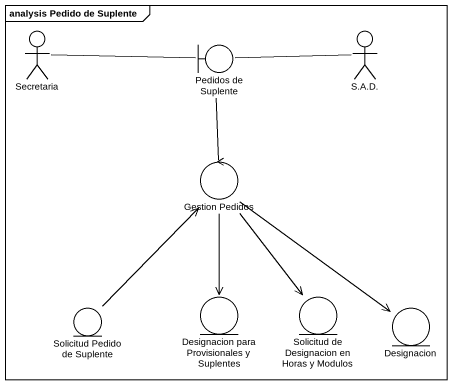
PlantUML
@startuml
mainframe analysis Pedido de Suplente
actor Secretaria
boundary "Pedidos de Suplente" as Pedidos_de_Suplente
actor "S.A.D." as S_A_D
control "Gestion Pedidos" as Gestion_Pedidos
entity "Solicitud Pedido de Suplente" as Solicitud_Pedido_de_Suplente
entity "Designacion para Provisionales y Suplentes" as Designacion_para
entity "Solicitud de Designacion en Horas y Modulos" as Solicitud_de_Designacion_en
entity Designacion
Secretaria -right- Pedidos_de_Suplente
Pedidos_de_Suplente -right- S_A_D
Pedidos_de_Suplente -- Gestion_Pedidos
Gestion_Pedidos <-- Solicitud_Pedido_de_Suplente
Gestion_Pedidos --> Designacion_para
Gestion_Pedidos --> Solicitud_de_Designacion_en
Gestion_Pedidos --> Designacion
@enduml
